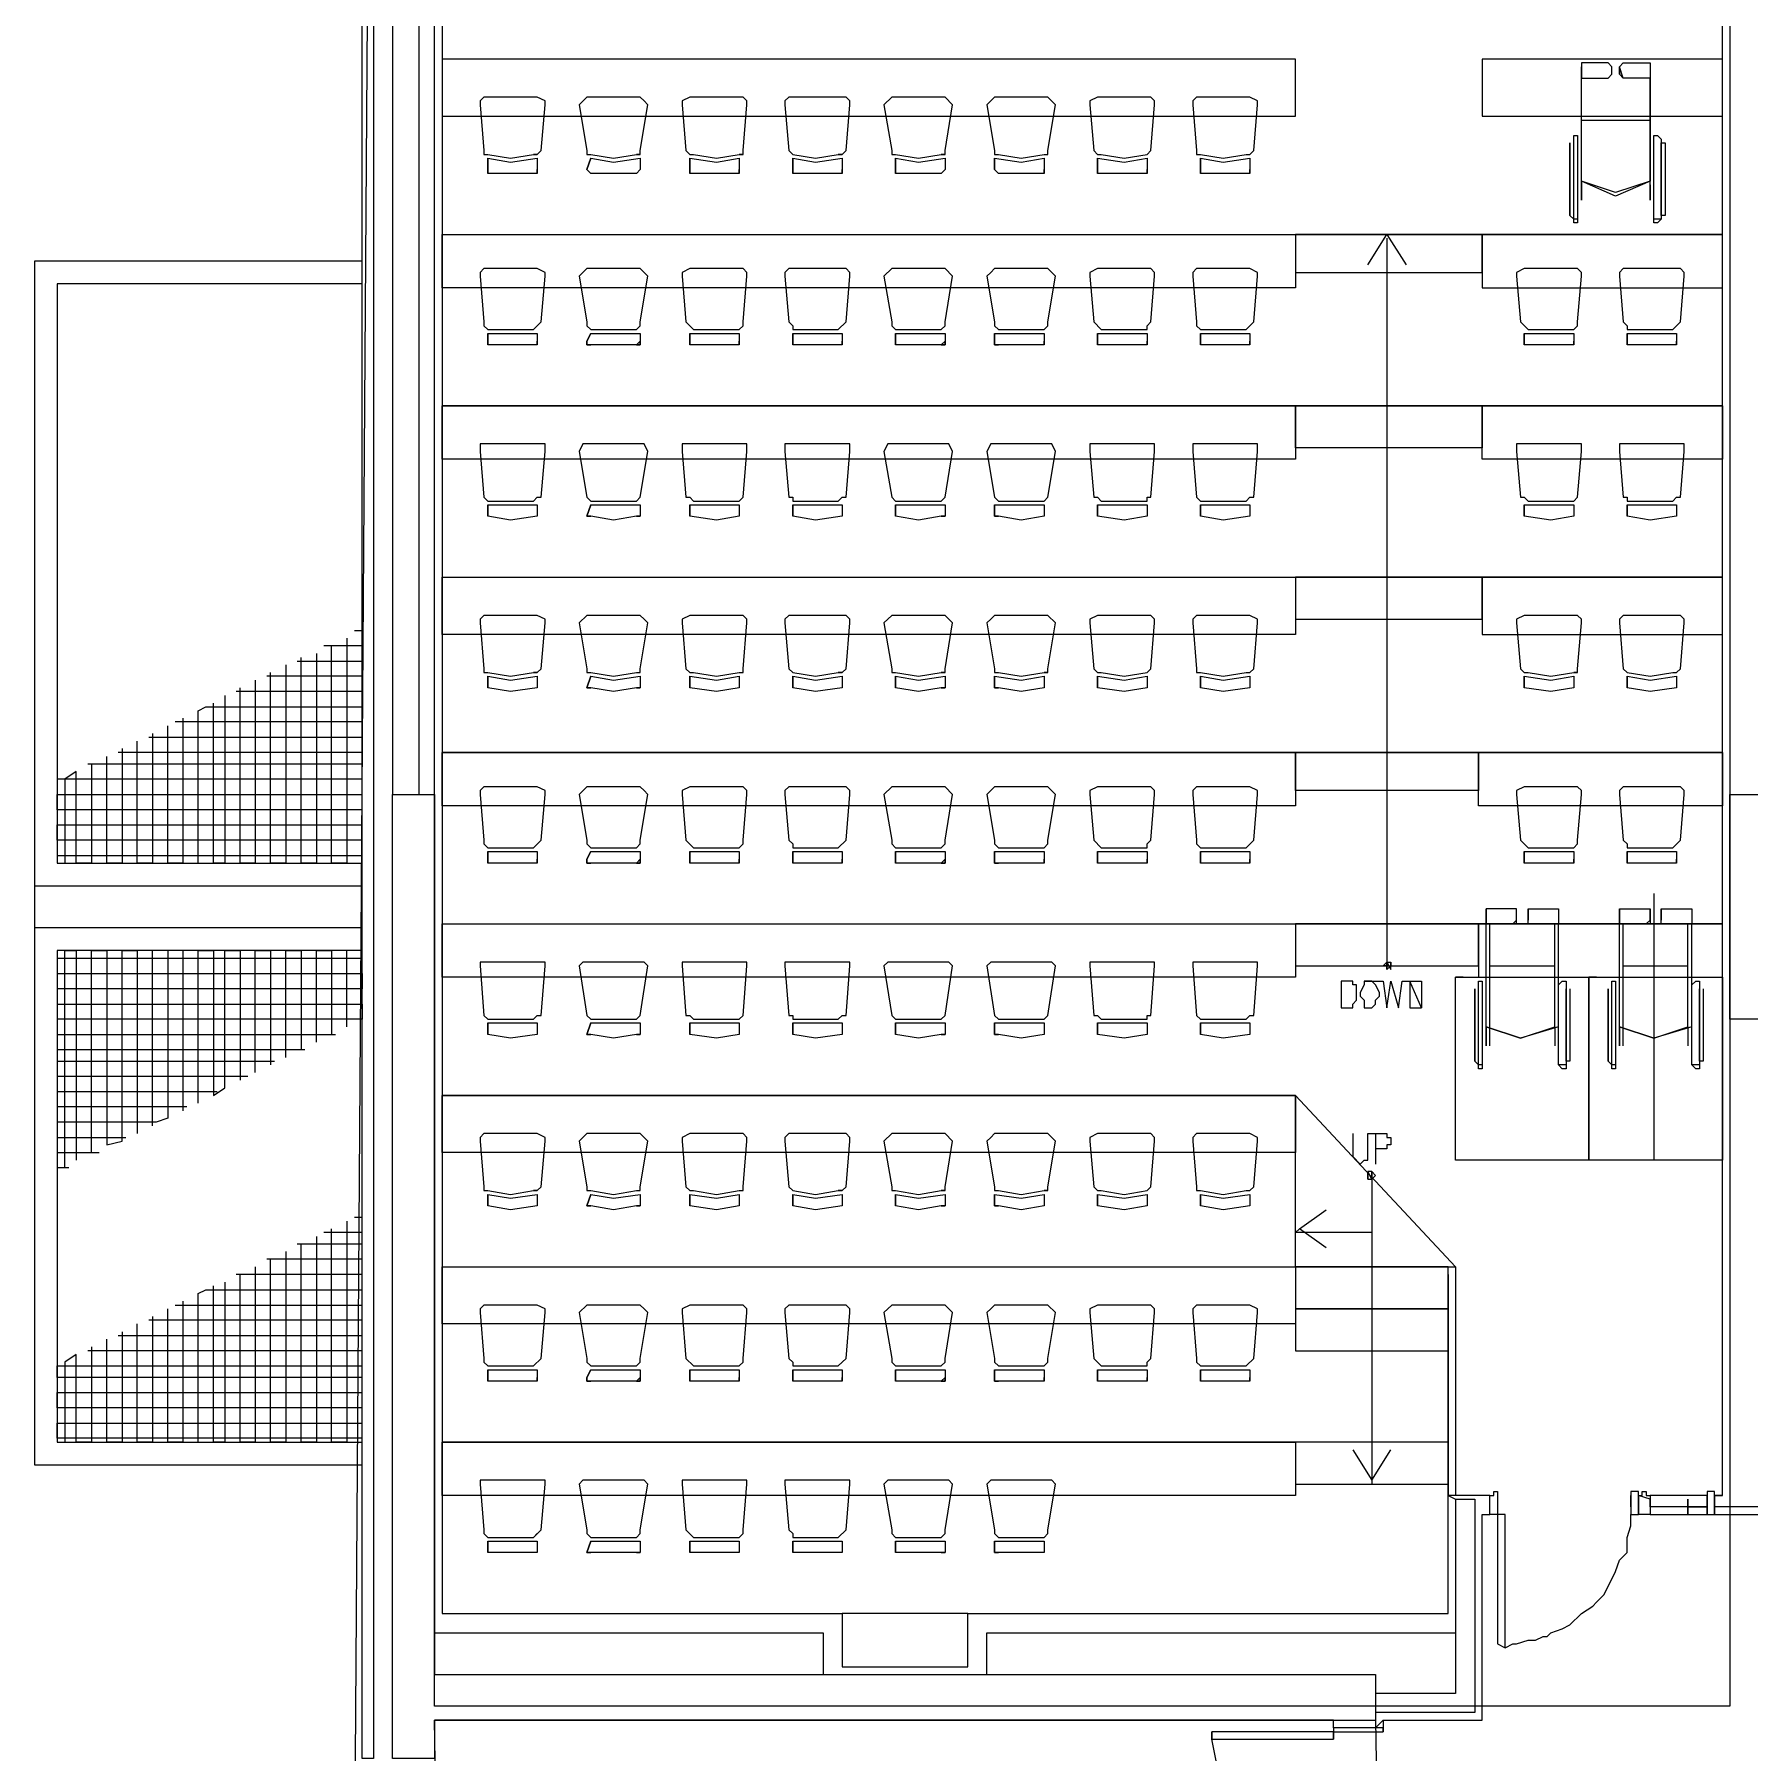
# Model space of a CAD drawing. Header units: metres. Extents: x 3 to 116, y 0 to 119.
# Drawn here: x 3.86 to 15.37, y 28.16 to 39.7 of the extents above; entities that cross this region are included whole.
import ezdxf

# ---------------------------------------------------------------- set-up
doc = ezdxf.new("R2010")
doc.units = ezdxf.units.M
doc.layers.add('Outside', color=7, linetype='Continuous')
doc.layers.add('PDF_Geometry', color=7, linetype='Continuous', transparency=0.8)

msp = doc.modelspace()

# ---------------------------------------------------------------- linework, layer by layer
for points in [[(6.545, 42.913), (15.243, 42.913), (15.243, 28.476), (6.545, 28.476)], [(6.545, 28.382), (12.864, 28.382), (12.902, 26.054), (6.583, 26.054)]]:
    msp.add_lwpolyline(points, close=True)
at = {"layer": 'Outside'}
msp.add_lwpolyline([(6.059, 70.619), (6.059, 51.253), (8.218, 51.228), (8.233, 49.564), (6.161, 49.564), (5.924, 15.132), (38.702, 15.156), (38.702, 6.797, 0.238471), (48.27, 8.564)], format="xyb", dxfattribs=at)
at = {"layer": 'PDF_Geometry', "lineweight": 5}
for points in [[(6.135, 28.126), (6.059, 28.126), (6.059, 42.964), (6.135, 42.964)], [(6.596, 39.536), (6.596, 39.152), (12.326, 39.152), (12.326, 39.536)], [(15.192, 39.152), (15.192, 39.536), (13.58, 39.536), (13.58, 39.152)], [(10.638, 38.896), (10.664, 38.896), (10.664, 38.922), (10.715, 39.229), (10.664, 39.28), (10.305, 39.28), (10.254, 39.229), (10.305, 38.922), (10.305, 38.896), (10.331, 38.896), (10.484, 38.871)], [(11.329, 38.896), (11.354, 38.922), (11.38, 39.229), (11.38, 39.255), (11.354, 39.28), (10.996, 39.28), (10.945, 39.255), (10.945, 39.229), (10.971, 38.922), (10.996, 38.896), (11.022, 38.896), (11.175, 38.871)], [(11.994, 38.896), (12.019, 38.896), (12.045, 38.922), (12.071, 39.229), (12.071, 39.255), (12.019, 39.28), (11.661, 39.28), (11.636, 39.255), (11.636, 39.229), (11.661, 38.922), (11.661, 38.896), (11.687, 38.896), (11.84, 38.871)], [(14.219, 38.999), (14.219, 38.461), (14.194, 38.461), (14.194, 39.024), (14.219, 39.024)], [(14.731, 38.999), (14.731, 39.024), (14.757, 39.024), (14.782, 38.999), (14.782, 38.461), (14.731, 38.461)], [(14.782, 38.487), (14.782, 38.973), (14.808, 38.973), (14.808, 38.487)], [(6.596, 38.001), (6.596, 38.359), (12.326, 38.359), (12.326, 38.001)], [(7.21, 37.72), (7.261, 37.771), (7.287, 38.078), (7.287, 38.103), (7.235, 38.129), (6.877, 38.129), (6.852, 38.103), (6.852, 38.078), (6.877, 37.771), (6.877, 37.745), (6.903, 37.72)], [(7.901, 37.72), (7.926, 37.745), (7.926, 37.771), (7.977, 38.078), (7.952, 38.103), (7.926, 38.129), (7.568, 38.129), (7.517, 38.078), (7.568, 37.771), (7.568, 37.745), (7.594, 37.72)], [(8.591, 37.72), (8.617, 37.745), (8.617, 37.771), (8.643, 38.078), (8.643, 38.103), (8.617, 38.129), (8.259, 38.129), (8.208, 38.103), (8.208, 38.078), (8.233, 37.771), (8.284, 37.72)], [(9.256, 37.72), (9.308, 37.771), (9.333, 38.078), (9.333, 38.103), (9.308, 38.129), (8.924, 38.129), (8.898, 38.103), (8.898, 38.078), (8.924, 37.771), (8.95, 37.745), (8.95, 37.72)], [(9.947, 37.72), (9.973, 37.745), (9.973, 37.771), (10.024, 38.078), (9.973, 38.129), (9.615, 38.129), (9.563, 38.078), (9.615, 37.771), (9.615, 37.745), (9.64, 37.72)], [(10.638, 37.72), (10.664, 37.745), (10.664, 37.771), (10.715, 38.078), (10.664, 38.129), (10.305, 38.129), (10.28, 38.103), (10.254, 38.078), (10.305, 37.771), (10.305, 37.745), (10.331, 37.72)], [(11.329, 37.72), (11.329, 37.745), (11.354, 37.771), (11.38, 38.078), (11.38, 38.103), (11.354, 38.129), (10.996, 38.129), (10.945, 38.103), (10.945, 38.078), (10.971, 37.771), (11.022, 37.72)], [(11.994, 37.72), (12.045, 37.771), (12.071, 38.078), (12.071, 38.103), (12.019, 38.129), (11.661, 38.129), (11.636, 38.103), (11.636, 38.078), (11.661, 37.771), (11.661, 37.745), (11.687, 37.72)], [(14.194, 37.72), (14.219, 37.745), (14.219, 37.771), (14.245, 38.078), (14.245, 38.103), (14.219, 38.129), (13.861, 38.129), (13.81, 38.103), (13.81, 38.078), (13.836, 37.771), (13.887, 37.72)], [(14.859, 37.72), (14.91, 37.771), (14.936, 38.078), (14.936, 38.103), (14.91, 38.129), (14.526, 38.129), (14.501, 38.103), (14.501, 38.078), (14.526, 37.771), (14.552, 37.745), (14.552, 37.72)], [(6.059, 34.138), (6.059, 38.027), (4.012, 38.027), (4.012, 34.138)], [(6.596, 36.85), (6.596, 37.208), (12.326, 37.208), (12.326, 36.85)], [(7.21, 36.568), (7.235, 36.594), (7.261, 36.594), (7.287, 36.901), (7.287, 36.952), (6.852, 36.952), (6.852, 36.901), (6.877, 36.594), (6.903, 36.568)], [(7.901, 36.568), (7.926, 36.594), (7.977, 36.901), (7.952, 36.952), (7.542, 36.952), (7.517, 36.901), (7.568, 36.594), (7.594, 36.568)], [(8.591, 36.568), (8.617, 36.594), (8.643, 36.901), (8.643, 36.952), (8.208, 36.952), (8.208, 36.901), (8.233, 36.594), (8.259, 36.594), (8.284, 36.568)], [(9.256, 36.568), (9.282, 36.594), (9.308, 36.594), (9.333, 36.901), (9.333, 36.952), (8.898, 36.952), (8.898, 36.901), (8.924, 36.594), (8.95, 36.594), (8.95, 36.568)], [(9.947, 36.568), (9.973, 36.594), (10.024, 36.901), (9.998, 36.952), (9.589, 36.952), (9.563, 36.901), (9.615, 36.594), (9.64, 36.568)], [(10.638, 36.568), (10.664, 36.594), (10.715, 36.901), (10.689, 36.952), (10.28, 36.952), (10.254, 36.901), (10.305, 36.594), (10.331, 36.568)], [(11.329, 36.568), (11.329, 36.594), (11.354, 36.594), (11.38, 36.901), (11.38, 36.952), (10.945, 36.952), (10.945, 36.901), (10.971, 36.594), (10.996, 36.594), (11.022, 36.568)], [(11.994, 36.568), (12.019, 36.594), (12.045, 36.594), (12.071, 36.901), (12.071, 36.952), (11.636, 36.952), (11.636, 36.901), (11.661, 36.594), (11.687, 36.568)], [(14.194, 36.568), (14.219, 36.594), (14.245, 36.901), (14.245, 36.952), (13.81, 36.952), (13.81, 36.901), (13.836, 36.594), (13.861, 36.594), (13.887, 36.568)], [(14.859, 36.568), (14.885, 36.594), (14.91, 36.594), (14.936, 36.901), (14.936, 36.952), (14.501, 36.952), (14.501, 36.901), (14.526, 36.594), (14.552, 36.594), (14.552, 36.568)], [(6.596, 35.673), (6.596, 36.057), (12.326, 36.057), (12.326, 35.673)], [(7.901, 35.417), (7.926, 35.417), (7.926, 35.443), (7.977, 35.75), (7.952, 35.775), (7.926, 35.801), (7.568, 35.801), (7.517, 35.75), (7.568, 35.443), (7.568, 35.417), (7.594, 35.417), (7.747, 35.392)], [(8.591, 35.417), (8.617, 35.417), (8.617, 35.443), (8.643, 35.75), (8.643, 35.775), (8.617, 35.801), (8.259, 35.801), (8.208, 35.775), (8.208, 35.75), (8.233, 35.443), (8.259, 35.417), (8.284, 35.417), (8.438, 35.392)], [(11.329, 35.417), (11.354, 35.443), (11.38, 35.75), (11.38, 35.775), (11.354, 35.801), (10.996, 35.801), (10.945, 35.775), (10.945, 35.75), (10.971, 35.443), (10.996, 35.417), (11.022, 35.417), (11.175, 35.392)], [(11.994, 35.417), (12.019, 35.417), (12.045, 35.443), (12.071, 35.75), (12.071, 35.775), (12.019, 35.801), (11.661, 35.801), (11.636, 35.775), (11.636, 35.75), (11.661, 35.443), (11.661, 35.417), (11.687, 35.417), (11.84, 35.392)], [(14.859, 35.417), (14.885, 35.417), (14.91, 35.443), (14.936, 35.75), (14.936, 35.775), (14.91, 35.801), (14.526, 35.801), (14.501, 35.775), (14.501, 35.75), (14.526, 35.443), (14.552, 35.417), (14.706, 35.392)], [(6.596, 34.522), (6.596, 34.88), (12.326, 34.88), (12.326, 34.522)], [(7.21, 34.24), (7.261, 34.292), (7.287, 34.599), (7.287, 34.624), (7.235, 34.65), (6.877, 34.65), (6.852, 34.624), (6.852, 34.599), (6.877, 34.292), (6.877, 34.266), (6.903, 34.24)], [(7.901, 34.24), (7.926, 34.266), (7.926, 34.292), (7.977, 34.599), (7.952, 34.624), (7.926, 34.65), (7.568, 34.65), (7.517, 34.599), (7.568, 34.292), (7.568, 34.266), (7.594, 34.24)], [(8.591, 34.24), (8.617, 34.266), (8.617, 34.292), (8.643, 34.599), (8.643, 34.624), (8.617, 34.65), (8.259, 34.65), (8.208, 34.624), (8.208, 34.599), (8.233, 34.292), (8.284, 34.24)], [(9.256, 34.24), (9.308, 34.292), (9.333, 34.599), (9.333, 34.624), (9.308, 34.65), (8.924, 34.65), (8.898, 34.624), (8.898, 34.599), (8.924, 34.292), (8.95, 34.266), (8.95, 34.24)], [(9.947, 34.24), (9.973, 34.266), (9.973, 34.292), (10.024, 34.599), (9.973, 34.65), (9.615, 34.65), (9.563, 34.599), (9.615, 34.292), (9.615, 34.266), (9.64, 34.24)], [(10.638, 34.24), (10.664, 34.266), (10.664, 34.292), (10.715, 34.599), (10.664, 34.65), (10.305, 34.65), (10.254, 34.599), (10.305, 34.292), (10.305, 34.266), (10.331, 34.24)], [(11.329, 34.24), (11.329, 34.266), (11.354, 34.292), (11.38, 34.599), (11.38, 34.624), (11.354, 34.65), (10.996, 34.65), (10.945, 34.624), (10.945, 34.599), (10.971, 34.292), (11.022, 34.24)], [(11.994, 34.24), (12.045, 34.292), (12.071, 34.599), (12.071, 34.624), (12.019, 34.65), (11.661, 34.65), (11.636, 34.624), (11.636, 34.599), (11.661, 34.292), (11.661, 34.266), (11.687, 34.24)], [(14.194, 34.24), (14.219, 34.266), (14.219, 34.292), (14.245, 34.599), (14.245, 34.624), (14.219, 34.65), (13.861, 34.65), (13.81, 34.624), (13.81, 34.599), (13.836, 34.292), (13.887, 34.24)], [(14.859, 34.24), (14.91, 34.292), (14.936, 34.599), (14.936, 34.624), (14.91, 34.65), (14.526, 34.65), (14.501, 34.624), (14.501, 34.599), (14.526, 34.292), (14.552, 34.266), (14.552, 34.24)], [(15.243, 33.089), (15.243, 34.599), (15.524, 34.599), (15.524, 33.089)], [(6.596, 33.371), (6.596, 33.729), (12.326, 33.729), (12.326, 33.371)], [(6.059, 30.249), (6.059, 33.55), (4.012, 33.55), (4.012, 30.249)], [(7.21, 33.089), (7.235, 33.115), (7.261, 33.115), (7.287, 33.447), (7.287, 33.473), (6.852, 33.473), (6.852, 33.447), (6.877, 33.115), (6.903, 33.089)], [(7.901, 33.089), (7.926, 33.115), (7.977, 33.447), (7.952, 33.473), (7.542, 33.473), (7.517, 33.447), (7.568, 33.115), (7.594, 33.089)], [(8.591, 33.089), (8.617, 33.115), (8.643, 33.447), (8.643, 33.473), (8.208, 33.473), (8.208, 33.447), (8.233, 33.115), (8.259, 33.115), (8.284, 33.089)], [(9.256, 33.089), (9.282, 33.115), (9.308, 33.115), (9.333, 33.447), (9.333, 33.473), (8.898, 33.473), (8.898, 33.447), (8.924, 33.115), (8.95, 33.115), (8.95, 33.089)], [(9.947, 33.089), (9.973, 33.115), (10.024, 33.447), (9.998, 33.473), (9.589, 33.473), (9.563, 33.447), (9.615, 33.115), (9.64, 33.089)], [(10.638, 33.089), (10.664, 33.115), (10.715, 33.447), (10.689, 33.473), (10.28, 33.473), (10.254, 33.447), (10.305, 33.115), (10.331, 33.089)], [(11.329, 33.089), (11.329, 33.115), (11.354, 33.115), (11.38, 33.447), (11.38, 33.473), (10.945, 33.473), (10.945, 33.447), (10.971, 33.115), (10.996, 33.115), (11.022, 33.089)], [(11.994, 33.089), (12.019, 33.115), (12.045, 33.115), (12.071, 33.447), (12.071, 33.473), (11.636, 33.473), (11.636, 33.447), (11.661, 33.115), (11.687, 33.089)], [(12.633, 33.166), (12.71, 33.166), (12.71, 33.191), (12.736, 33.217), (12.736, 33.319), (12.71, 33.319), (12.71, 33.345), (12.633, 33.345)], [(13.58, 33.319), (13.58, 32.782), (13.554, 32.782), (13.554, 33.345), (13.58, 33.345)], [(14.092, 33.319), (14.117, 33.345), (14.143, 33.345), (14.143, 32.782), (14.092, 32.782)], [(14.475, 33.319), (14.475, 32.782), (14.45, 32.782), (14.45, 33.345), (14.475, 33.345)], [(14.987, 33.319), (15.013, 33.345), (15.038, 33.345), (15.038, 32.782), (14.987, 32.782)], [(6.596, 32.194), (6.596, 32.578), (12.326, 32.578), (12.326, 32.194)], [(7.901, 31.938), (7.926, 31.938), (7.926, 31.964), (7.977, 32.271), (7.952, 32.296), (7.926, 32.322), (7.568, 32.322), (7.517, 32.271), (7.568, 31.964), (7.568, 31.938), (7.594, 31.938), (7.747, 31.912)], [(8.591, 31.938), (8.617, 31.938), (8.617, 31.964), (8.643, 32.271), (8.643, 32.296), (8.617, 32.322), (8.259, 32.322), (8.208, 32.296), (8.208, 32.271), (8.233, 31.964), (8.259, 31.938), (8.284, 31.938), (8.438, 31.912)], [(11.329, 31.938), (11.354, 31.964), (11.38, 32.271), (11.38, 32.296), (11.354, 32.322), (10.996, 32.322), (10.945, 32.296), (10.945, 32.271), (10.971, 31.964), (10.996, 31.938), (11.022, 31.938), (11.175, 31.912)], [(11.994, 31.938), (12.019, 31.938), (12.045, 31.964), (12.071, 32.271), (12.071, 32.296), (12.019, 32.322), (11.661, 32.322), (11.636, 32.296), (11.636, 32.271), (11.661, 31.964), (11.661, 31.938), (11.687, 31.938), (11.84, 31.912)], [(6.596, 31.043), (6.596, 31.426), (12.326, 31.426), (12.326, 31.043)], [(13.35, 31.145), (13.35, 31.426), (12.326, 31.426), (12.326, 31.145)], [(13.35, 29.891), (13.35, 31.426), (13.401, 31.426), (13.401, 29.891)], [(7.21, 30.761), (7.261, 30.812), (7.287, 31.119), (7.287, 31.145), (7.235, 31.17), (6.877, 31.17), (6.852, 31.145), (6.852, 31.119), (6.877, 30.812), (6.877, 30.787), (6.903, 30.761)], [(7.901, 30.761), (7.926, 30.787), (7.926, 30.812), (7.977, 31.119), (7.952, 31.145), (7.926, 31.17), (7.568, 31.17), (7.517, 31.119), (7.568, 30.812), (7.568, 30.787), (7.594, 30.761)], [(8.591, 30.761), (8.617, 30.787), (8.617, 30.812), (8.643, 31.119), (8.643, 31.145), (8.617, 31.17), (8.259, 31.17), (8.208, 31.145), (8.208, 31.119), (8.233, 30.812), (8.284, 30.761)], [(9.256, 30.761), (9.308, 30.812), (9.333, 31.119), (9.333, 31.145), (9.308, 31.17), (8.924, 31.17), (8.898, 31.145), (8.898, 31.119), (8.924, 30.812), (8.95, 30.787), (8.95, 30.761)], [(9.947, 30.761), (9.973, 30.787), (9.973, 30.812), (10.024, 31.119), (9.973, 31.17), (9.615, 31.17), (9.563, 31.119), (9.615, 30.812), (9.615, 30.787), (9.64, 30.761)], [(10.638, 30.761), (10.664, 30.787), (10.664, 30.812), (10.715, 31.119), (10.664, 31.17), (10.305, 31.17), (10.28, 31.145), (10.254, 31.119), (10.305, 30.812), (10.305, 30.787), (10.331, 30.761)], [(11.329, 30.761), (11.329, 30.787), (11.354, 30.812), (11.38, 31.119), (11.38, 31.145), (11.354, 31.17), (10.996, 31.17), (10.945, 31.145), (10.945, 31.119), (10.971, 30.812), (11.022, 30.761)], [(13.35, 30.863), (13.35, 31.145), (12.326, 31.145), (12.326, 30.863)], [(6.596, 29.891), (6.596, 30.249), (12.326, 30.249), (12.326, 29.891)], [(13.35, 29.968), (13.35, 30.249), (12.326, 30.249), (12.326, 29.968)], [(7.901, 29.61), (7.926, 29.636), (7.926, 29.661), (7.977, 29.968), (7.952, 29.994), (7.542, 29.994), (7.517, 29.968), (7.568, 29.661), (7.568, 29.636), (7.594, 29.61)], [(8.591, 29.61), (8.617, 29.636), (8.617, 29.661), (8.643, 29.968), (8.643, 29.994), (8.208, 29.994), (8.208, 29.968), (8.233, 29.661), (8.284, 29.61)], [(9.256, 29.61), (9.308, 29.661), (9.333, 29.968), (9.333, 29.994), (8.898, 29.994), (8.898, 29.968), (8.924, 29.661), (8.95, 29.636), (8.95, 29.61)], [(9.947, 29.61), (9.973, 29.636), (9.973, 29.661), (10.024, 29.968), (9.998, 29.994), (9.589, 29.994), (9.563, 29.968), (9.615, 29.661), (9.615, 29.636), (9.64, 29.61)], [(10.638, 29.61), (10.664, 29.636), (10.664, 29.661), (10.715, 29.968), (10.689, 29.994), (10.28, 29.994), (10.254, 29.968), (10.305, 29.661), (10.305, 29.636), (10.331, 29.61)], [(13.682, 29.891), (13.682, 29.763), (13.631, 29.763), (13.631, 29.891), (13.657, 29.891), (13.657, 29.917), (13.682, 29.917)], [(12.915, 28.305), (12.915, 28.331), (12.582, 28.331), (12.582, 28.305)]]:
    msp.add_lwpolyline(points, close=True, dxfattribs=at)
for points in [[(15.14, 29.891), (15.14, 29.763), (15.14, 29.917), (15.089, 29.917), (15.089, 29.763), (15.14, 29.763), (15.14, 29.891), (15.192, 29.891), (15.14, 29.891), (15.14, 29.763), (15.192, 29.763), (15.627, 29.763), (15.627, 29.891), (15.575, 29.891), (15.575, 42.094), (15.575, 42.222), (15.575, 42.094), (15.627, 42.094), (15.627, 42.248), (15.601, 42.248), (15.601, 42.222), (15.575, 42.222)], [(15.192, 29.891), (15.192, 42.094), (15.192, 42.222), (15.243, 42.222)], [(6.263, 41.736), (6.263, 34.599)], [(6.442, 34.599), (6.442, 41.736)], [(15.243, 41.736), (15.243, 34.599)], [(6.826, 41.122), (6.596, 40.969), (6.596, 29.098), (9.282, 29.098), (9.282, 28.74), (10.126, 28.74), (10.126, 29.098), (9.282, 29.098)], [(14.424, 39.408), (14.45, 39.434), (14.45, 39.485), (14.424, 39.51), (14.245, 39.51), (14.245, 39.485)], [(14.706, 38.692), (14.706, 38.589), (14.706, 38.717), (14.475, 38.615), (14.245, 38.717), (14.245, 38.589), (14.245, 39.408), (14.245, 39.485), (14.245, 39.408), (14.424, 39.408), (14.45, 39.434), (14.45, 39.485)], [(14.526, 39.408), (14.501, 39.434), (14.501, 39.485), (14.526, 39.51), (14.706, 39.51), (14.706, 39.485), (14.706, 39.408), (14.526, 39.408), (14.501, 39.485), (14.501, 39.434)], [(14.706, 38.589), (14.706, 39.408), (14.706, 38.717), (14.475, 38.641), (14.245, 38.717), (14.245, 38.589), (14.245, 38.692)], [(14.245, 38.717), (14.245, 39.408)], [(7.235, 38.896), (7.21, 38.896), (7.235, 38.896), (7.261, 38.922), (7.287, 39.229), (7.287, 39.255), (7.235, 39.28), (6.877, 39.28), (6.852, 39.255), (6.852, 39.229), (6.877, 38.922), (6.877, 38.896), (6.903, 38.896), (7.056, 38.871), (7.21, 38.896)], [(7.926, 38.896), (7.901, 38.896), (7.926, 38.896), (7.926, 38.922), (7.977, 39.229), (7.952, 39.255), (7.926, 39.28), (7.568, 39.28), (7.517, 39.229), (7.568, 38.922), (7.568, 38.896), (7.594, 38.896), (7.747, 38.871), (7.901, 38.896)], [(8.617, 38.896), (8.591, 38.896), (8.617, 38.896), (8.617, 38.922), (8.643, 39.229), (8.643, 39.255), (8.617, 39.28), (8.259, 39.28), (8.208, 39.255), (8.208, 39.229), (8.233, 38.922), (8.259, 38.896), (8.284, 38.896), (8.438, 38.871), (8.591, 38.896)], [(9.282, 38.896), (9.256, 38.896), (9.282, 38.896), (9.308, 38.922), (9.333, 39.229), (9.333, 39.255), (9.308, 39.28), (8.924, 39.28), (8.898, 39.255), (8.898, 39.229), (8.924, 38.922), (8.95, 38.896), (9.103, 38.871), (9.256, 38.896)], [(9.973, 38.896), (9.947, 38.896), (9.973, 38.896), (9.973, 38.922), (10.024, 39.229), (9.973, 39.28), (9.615, 39.28), (9.563, 39.229), (9.615, 38.922), (9.615, 38.896), (9.64, 38.896), (9.794, 38.871), (9.947, 38.896)], [(14.245, 39.127), (14.706, 39.127)], [(14.219, 38.461), (14.219, 38.436), (14.194, 38.436), (14.194, 38.461), (14.168, 38.487), (14.168, 38.973), (14.168, 38.487)], [(14.168, 38.973), (14.168, 38.973)], [(6.903, 38.871), (6.903, 38.794), (6.903, 38.871), (7.056, 38.845), (7.235, 38.871), (7.235, 38.768), (7.235, 38.794), (7.235, 38.768), (6.903, 38.768), (6.903, 38.794), (6.903, 38.768)], [(7.594, 38.871), (7.568, 38.794), (7.594, 38.871), (7.747, 38.845), (7.926, 38.871), (7.926, 38.794), (7.901, 38.768), (7.926, 38.794), (7.901, 38.768), (7.594, 38.768), (7.568, 38.794), (7.594, 38.768)], [(8.259, 38.871), (8.259, 38.794), (8.259, 38.871), (8.438, 38.845), (8.591, 38.871), (8.591, 38.768), (8.591, 38.794), (8.591, 38.768), (8.259, 38.768), (8.259, 38.794), (8.259, 38.768)], [(8.95, 38.871), (8.95, 38.794), (8.95, 38.871), (9.103, 38.845), (9.282, 38.871), (9.282, 38.768), (9.282, 38.794), (9.282, 38.768), (8.95, 38.768), (8.95, 38.794), (8.95, 38.768)], [(9.64, 38.871), (9.64, 38.794), (9.64, 38.871), (9.794, 38.845), (9.973, 38.871), (9.973, 38.794), (9.947, 38.768), (9.973, 38.794), (9.947, 38.768), (9.64, 38.768), (9.64, 38.794), (9.64, 38.768)], [(10.305, 38.871), (10.305, 38.794), (10.305, 38.871), (10.484, 38.845), (10.638, 38.871), (10.638, 38.768), (10.638, 38.794), (10.638, 38.768), (10.331, 38.768), (10.305, 38.794), (10.331, 38.768)], [(10.996, 38.871), (10.996, 38.794), (10.996, 38.871), (11.175, 38.845), (11.329, 38.871), (11.329, 38.768), (11.329, 38.794), (11.329, 38.768), (10.996, 38.768), (10.996, 38.794), (10.996, 38.768)], [(11.687, 38.871), (11.687, 38.794), (11.687, 38.871), (11.84, 38.845), (12.019, 38.871), (12.019, 38.768), (12.019, 38.794), (12.019, 38.768), (11.687, 38.768), (11.687, 38.794), (11.687, 38.768)], [(14.245, 38.717), (14.245, 38.717)], [(14.706, 38.589), (14.706, 38.589)], [(14.168, 38.487), (14.168, 38.487)], [(14.782, 38.461), (14.757, 38.436), (14.731, 38.436), (14.731, 38.461)], [(14.782, 38.487), (14.782, 38.487)], [(6.596, 38.359), (15.192, 38.359), (13.58, 38.359), (12.326, 38.359), (12.326, 38.103), (13.58, 38.103), (13.58, 38.359), (13.58, 38.001), (15.192, 38.001), (15.192, 38.359)], [(12.812, 38.154), (12.94, 38.359), (13.068, 38.154)], [(12.94, 38.334), (12.94, 33.447), (12.94, 33.473), (12.94, 33.422), (12.94, 33.473), (12.966, 33.422), (12.966, 33.473), (12.966, 33.447), (12.94, 33.422), (12.94, 33.447), (12.915, 33.447), (12.94, 33.473), (12.966, 33.473), (12.966, 33.447)], [(6.059, 38.18), (3.859, 38.18), (3.859, 33.985), (6.059, 33.985)], [(6.903, 37.694), (6.903, 37.643), (6.903, 37.694), (7.235, 37.694), (7.235, 37.617), (7.235, 37.643), (7.235, 37.617), (6.903, 37.617), (6.903, 37.643), (6.903, 37.617)], [(7.594, 37.694), (7.568, 37.643), (7.594, 37.694), (7.926, 37.694), (7.926, 37.617), (7.901, 37.617), (7.926, 37.617), (7.926, 37.643), (7.901, 37.617), (7.568, 37.617), (7.568, 37.643), (7.568, 37.617), (7.594, 37.617)], [(8.259, 37.694), (8.259, 37.643), (8.259, 37.694), (8.591, 37.694), (8.591, 37.617), (8.591, 37.643), (8.591, 37.617), (8.259, 37.617), (8.259, 37.643), (8.259, 37.617)], [(8.95, 37.694), (8.95, 37.643), (8.95, 37.694), (9.282, 37.694), (9.282, 37.617), (9.282, 37.643), (9.282, 37.617), (8.95, 37.617), (8.95, 37.643), (8.95, 37.617)], [(9.64, 37.694), (9.64, 37.643), (9.64, 37.694), (9.973, 37.694), (9.973, 37.617), (9.947, 37.617), (9.973, 37.617), (9.973, 37.643), (9.947, 37.617), (9.64, 37.617), (9.64, 37.643), (9.64, 37.617)], [(10.305, 37.694), (10.305, 37.643), (10.305, 37.694), (10.638, 37.694), (10.638, 37.617), (10.638, 37.643), (10.638, 37.617), (10.305, 37.617), (10.305, 37.643), (10.305, 37.617), (10.331, 37.617)], [(10.996, 37.694), (10.996, 37.643), (10.996, 37.694), (11.329, 37.694), (11.329, 37.617), (11.329, 37.643), (11.329, 37.617), (10.996, 37.617), (10.996, 37.643), (10.996, 37.617)], [(11.687, 37.694), (11.687, 37.643), (11.687, 37.694), (12.019, 37.694), (12.019, 37.617), (12.019, 37.643), (12.019, 37.617), (11.687, 37.617), (11.687, 37.643), (11.687, 37.617)], [(13.861, 37.694), (13.861, 37.643), (13.861, 37.694), (14.194, 37.694), (14.194, 37.617), (14.194, 37.643), (14.194, 37.617), (13.861, 37.617), (13.861, 37.643), (13.861, 37.617)], [(14.552, 37.694), (14.552, 37.643), (14.552, 37.694), (14.885, 37.694), (14.885, 37.617), (14.885, 37.643), (14.885, 37.617), (14.552, 37.617), (14.552, 37.643), (14.552, 37.617)], [(15.192, 37.208), (15.192, 36.85), (13.58, 36.85), (13.58, 37.208), (13.58, 36.927), (12.326, 36.927), (12.326, 37.208), (13.58, 37.208), (15.192, 37.208), (6.596, 37.208)], [(6.903, 36.543), (6.903, 36.466), (6.903, 36.543), (7.235, 36.543), (7.235, 36.466), (7.056, 36.44), (6.903, 36.466)], [(7.594, 36.543), (7.568, 36.466), (7.594, 36.543), (7.926, 36.543), (7.926, 36.466), (7.901, 36.466), (7.926, 36.466), (7.901, 36.466), (7.747, 36.44), (7.594, 36.466), (7.568, 36.466), (7.594, 36.466)], [(8.259, 36.543), (8.259, 36.466), (8.259, 36.543), (8.591, 36.543), (8.591, 36.466), (8.438, 36.44), (8.259, 36.466)], [(8.95, 36.543), (8.95, 36.466), (8.95, 36.543), (9.282, 36.543), (9.282, 36.466), (9.103, 36.44), (8.95, 36.466)], [(9.64, 36.543), (9.64, 36.466), (9.64, 36.543), (9.973, 36.543), (9.973, 36.466), (9.947, 36.466), (9.973, 36.466), (9.947, 36.466), (9.794, 36.44), (9.64, 36.466)], [(10.305, 36.543), (10.305, 36.466), (10.305, 36.543), (10.638, 36.543), (10.638, 36.466), (10.484, 36.44), (10.331, 36.466), (10.305, 36.466), (10.331, 36.466)], [(10.996, 36.543), (10.996, 36.466), (10.996, 36.543), (11.329, 36.543), (11.329, 36.466), (11.175, 36.44), (10.996, 36.466)], [(11.687, 36.543), (11.687, 36.466), (11.687, 36.543), (12.019, 36.543), (12.019, 36.466), (11.84, 36.44), (11.687, 36.466)], [(13.861, 36.543), (13.861, 36.466), (13.861, 36.543), (14.194, 36.543), (14.194, 36.466), (14.04, 36.44), (13.861, 36.466)], [(14.552, 36.543), (14.552, 36.466), (14.552, 36.543), (14.885, 36.543), (14.885, 36.466), (14.706, 36.44), (14.552, 36.466)], [(6.596, 36.057), (15.192, 36.057), (13.58, 36.057), (12.326, 36.057), (12.326, 35.775), (13.58, 35.775), (13.58, 36.057), (13.58, 35.673), (15.192, 35.673), (15.192, 36.057)], [(7.235, 35.417), (7.21, 35.417), (7.235, 35.417), (7.261, 35.443), (7.287, 35.75), (7.287, 35.775), (7.235, 35.801), (6.877, 35.801), (6.852, 35.775), (6.852, 35.75), (6.877, 35.443), (6.877, 35.417), (6.903, 35.417), (7.056, 35.392), (7.21, 35.417)], [(9.282, 35.417), (9.256, 35.417), (9.282, 35.417), (9.308, 35.443), (9.333, 35.75), (9.333, 35.775), (9.308, 35.801), (8.924, 35.801), (8.898, 35.775), (8.898, 35.75), (8.924, 35.443), (8.95, 35.417), (9.103, 35.392), (9.256, 35.417)], [(9.973, 35.417), (9.947, 35.417), (9.973, 35.417), (9.973, 35.443), (10.024, 35.75), (9.973, 35.801), (9.615, 35.801), (9.563, 35.75), (9.615, 35.443), (9.615, 35.417), (9.64, 35.417), (9.794, 35.392), (9.947, 35.417)], [(10.664, 35.417), (10.638, 35.417), (10.664, 35.417), (10.664, 35.443), (10.715, 35.75), (10.664, 35.801), (10.305, 35.801), (10.28, 35.775), (10.254, 35.75), (10.305, 35.443), (10.305, 35.417), (10.331, 35.417), (10.484, 35.392), (10.638, 35.417)], [(14.219, 35.417), (14.194, 35.417), (14.219, 35.417), (14.219, 35.443), (14.245, 35.75), (14.245, 35.775), (14.219, 35.801), (13.861, 35.801), (13.81, 35.775), (13.81, 35.75), (13.836, 35.443), (13.861, 35.417), (13.887, 35.417), (14.04, 35.392), (14.194, 35.417)], [(6.008, 35.699), (6.059, 35.699)], [(5.624, 35.494), (6.059, 35.494), (6.059, 35.596), (5.803, 35.596)], [(5.752, 35.545), (5.752, 34.138), (5.649, 34.138), (5.649, 35.519)], [(5.956, 35.647), (5.956, 34.138), (5.854, 34.138), (5.854, 35.596)], [(5.547, 35.468), (5.547, 34.138), (5.445, 34.138), (5.445, 35.417)], [(5.342, 35.366), (5.342, 34.138), (5.24, 34.138), (5.24, 35.315)], [(6.059, 35.392), (5.419, 35.392)], [(6.903, 35.392), (6.903, 35.315), (6.903, 35.392), (7.056, 35.366), (7.235, 35.392), (7.235, 35.315), (7.056, 35.289), (6.903, 35.315)], [(7.594, 35.392), (7.568, 35.315), (7.594, 35.392), (7.747, 35.366), (7.926, 35.392), (7.926, 35.315), (7.901, 35.315), (7.926, 35.315), (7.901, 35.315), (7.747, 35.289), (7.594, 35.315), (7.568, 35.315), (7.594, 35.315)], [(8.259, 35.392), (8.259, 35.315), (8.259, 35.392), (8.438, 35.366), (8.591, 35.392), (8.591, 35.315), (8.438, 35.289), (8.259, 35.315)], [(8.95, 35.392), (8.95, 35.315), (8.95, 35.392), (9.103, 35.366), (9.282, 35.392), (9.282, 35.315), (9.103, 35.289), (8.95, 35.315)], [(9.64, 35.392), (9.64, 35.315), (9.64, 35.392), (9.794, 35.366), (9.973, 35.392), (9.973, 35.315), (9.947, 35.315), (9.973, 35.315), (9.947, 35.315), (9.794, 35.289), (9.64, 35.315)], [(10.305, 35.392), (10.305, 35.315), (10.305, 35.392), (10.484, 35.366), (10.638, 35.392), (10.638, 35.315), (10.484, 35.289), (10.331, 35.315), (10.305, 35.315), (10.331, 35.315)], [(10.996, 35.392), (10.996, 35.315), (10.996, 35.392), (11.175, 35.366), (11.329, 35.392), (11.329, 35.315), (11.175, 35.289), (10.996, 35.315)], [(11.687, 35.392), (11.687, 35.315), (11.687, 35.392), (11.84, 35.366), (12.019, 35.392), (12.019, 35.315), (11.84, 35.289), (11.687, 35.315)], [(13.861, 35.392), (13.861, 35.315), (13.861, 35.392), (14.04, 35.366), (14.194, 35.392), (14.194, 35.315), (14.04, 35.289), (13.861, 35.315)], [(14.552, 35.392), (14.552, 35.315), (14.552, 35.392), (14.706, 35.366), (14.885, 35.392), (14.885, 35.315), (14.706, 35.289), (14.552, 35.315)], [(4.959, 34.138), (4.959, 35.161), (5.01, 35.187), (6.059, 35.187), (6.059, 35.289), (5.214, 35.289)], [(5.138, 35.264), (5.138, 34.138), (5.061, 34.138), (5.061, 35.212)], [(4.626, 34.982), (6.059, 34.982), (6.059, 35.085), (4.805, 35.085)], [(4.856, 35.11), (4.856, 34.138), (4.754, 34.138), (4.754, 35.059)], [(5.01, 35.187), (6.059, 35.187)], [(4.652, 35.008), (4.652, 34.138), (4.549, 34.138), (4.549, 34.957)], [(4.217, 34.803), (6.059, 34.803), (6.059, 34.88), (4.421, 34.88)], [(4.447, 34.906), (4.447, 34.138), (4.345, 34.138), (4.345, 34.854)], [(15.192, 34.88), (15.192, 34.522), (13.554, 34.522), (13.554, 34.88), (13.554, 34.624), (12.326, 34.624), (12.326, 34.88), (13.554, 34.88), (15.192, 34.88), (6.596, 34.88)], [(4.242, 34.803), (4.242, 34.138), (4.14, 34.138), (4.14, 34.752), (4.063, 34.701), (4.063, 34.138)], [(4.012, 34.189), (6.059, 34.189), (6.059, 34.292), (4.012, 34.292), (4.012, 34.394), (6.059, 34.394), (6.059, 34.496), (4.012, 34.496), (4.012, 34.599), (6.059, 34.599), (6.059, 34.701), (4.012, 34.701)], [(12.864, 28.331), (12.582, 28.331), (12.582, 28.382), (6.545, 28.382), (6.545, 28.126), (6.263, 28.126), (6.263, 34.599), (6.545, 34.599), (6.545, 28.689), (12.864, 28.689), (12.864, 28.331), (12.915, 28.382), (12.915, 28.305)], [(6.903, 34.215), (6.903, 34.164), (6.903, 34.215), (7.235, 34.215), (7.235, 34.138), (7.235, 34.164), (7.235, 34.138), (6.903, 34.138), (6.903, 34.164), (6.903, 34.138)], [(7.594, 34.215), (7.568, 34.164), (7.594, 34.215), (7.926, 34.215), (7.926, 34.138), (7.901, 34.138), (7.926, 34.138), (7.926, 34.164), (7.901, 34.138), (7.568, 34.138), (7.568, 34.164), (7.568, 34.138), (7.594, 34.138)], [(8.259, 34.215), (8.259, 34.164), (8.259, 34.215), (8.591, 34.215), (8.591, 34.138), (8.591, 34.164), (8.591, 34.138), (8.259, 34.138), (8.259, 34.164), (8.259, 34.138)], [(8.95, 34.215), (8.95, 34.164), (8.95, 34.215), (9.282, 34.215), (9.282, 34.138), (9.282, 34.164), (9.282, 34.138), (8.95, 34.138), (8.95, 34.164), (8.95, 34.138)], [(9.64, 34.215), (9.64, 34.164), (9.64, 34.215), (9.973, 34.215), (9.973, 34.138), (9.947, 34.138), (9.973, 34.138), (9.973, 34.164), (9.947, 34.138), (9.64, 34.138), (9.64, 34.164), (9.64, 34.138)], [(10.305, 34.215), (10.305, 34.164), (10.305, 34.215), (10.638, 34.215), (10.638, 34.138), (10.638, 34.164), (10.638, 34.138), (10.305, 34.138), (10.305, 34.164), (10.305, 34.138), (10.331, 34.138)], [(10.996, 34.215), (10.996, 34.164), (10.996, 34.215), (11.329, 34.215), (11.329, 34.138), (11.329, 34.164), (11.329, 34.138), (10.996, 34.138), (10.996, 34.164), (10.996, 34.138)], [(11.687, 34.215), (11.687, 34.164), (11.687, 34.215), (12.019, 34.215), (12.019, 34.138), (12.019, 34.164), (12.019, 34.138), (11.687, 34.138), (11.687, 34.164), (11.687, 34.138)], [(13.861, 34.215), (13.861, 34.164), (13.861, 34.215), (14.194, 34.215), (14.194, 34.138), (14.194, 34.164), (14.194, 34.138), (13.861, 34.138), (13.861, 34.164), (13.861, 34.138)], [(14.552, 34.215), (14.552, 34.164), (14.552, 34.215), (14.885, 34.215), (14.885, 34.138), (14.885, 34.164), (14.885, 34.138), (14.552, 34.138), (14.552, 34.164), (14.552, 34.138)], [(3.859, 33.985), (3.859, 33.703)], [(14.731, 33.933), (14.731, 32.143)], [(13.785, 33.729), (13.81, 33.729), (13.81, 33.831), (13.785, 33.831), (13.631, 33.831), (13.606, 33.831)], [(13.606, 32.91), (13.606, 33.038), (13.836, 32.961), (13.606, 33.038), (13.606, 32.91), (13.606, 33.729), (13.606, 33.831), (13.606, 33.729), (13.785, 33.729), (13.81, 33.754), (13.81, 33.831)], [(13.887, 33.729), (13.887, 33.831), (14.066, 33.831), (14.092, 33.831), (14.092, 33.729), (13.887, 33.729), (13.887, 33.831), (13.887, 33.754)], [(14.501, 33.831), (14.526, 33.831), (14.68, 33.831), (14.706, 33.831), (14.706, 33.729), (14.68, 33.729)], [(14.501, 32.91), (14.501, 33.038), (14.731, 32.961), (14.501, 33.038), (14.501, 32.91), (14.501, 33.729), (14.501, 33.831), (14.501, 33.729), (14.68, 33.729), (14.706, 33.754), (14.706, 33.831)], [(14.782, 33.729), (14.782, 33.831), (14.961, 33.831), (14.987, 33.831), (14.987, 33.729), (14.782, 33.729), (14.782, 33.831), (14.782, 33.754)], [(6.059, 33.703), (3.859, 33.703), (3.859, 30.096), (6.059, 30.096)], [(6.596, 33.729), (15.192, 33.729), (13.554, 33.729), (12.326, 33.729), (12.326, 33.447), (13.554, 33.447), (13.554, 33.729), (13.554, 33.371), (15.192, 33.371), (15.192, 33.729)], [(13.631, 32.91), (13.631, 33.038), (13.631, 33.729)], [(14.092, 33.038), (13.836, 32.961), (14.066, 33.038), (14.066, 33.729)], [(14.092, 32.91), (14.092, 33.729)], [(14.526, 32.91), (14.526, 33.038), (14.526, 33.729)], [(14.987, 33.038), (14.731, 32.961), (14.961, 33.038), (14.961, 33.729)], [(14.987, 32.91), (14.987, 33.729)], [(4.754, 33.55), (4.754, 32.424), (4.677, 32.398), (4.012, 32.398), (4.012, 32.296), (4.473, 32.296)], [(6.059, 33.498), (4.012, 33.498), (4.012, 33.396), (6.059, 33.396), (6.059, 33.294), (4.012, 33.294), (4.012, 33.191), (6.059, 33.191), (6.059, 33.089), (4.012, 33.089), (4.012, 32.987), (5.88, 32.987)], [(4.063, 32.091), (4.063, 33.55), (4.14, 33.55), (4.14, 32.143)], [(4.242, 32.194), (4.242, 33.55), (4.345, 33.55), (4.345, 32.245), (4.447, 32.271), (4.447, 33.55), (4.549, 33.55), (4.549, 32.322)], [(4.652, 32.373), (4.652, 33.55)], [(4.856, 33.55), (4.856, 32.475)], [(4.959, 32.526), (4.959, 33.55), (5.061, 33.55), (5.061, 32.578), (5.138, 32.629), (5.138, 33.55), (5.24, 33.55), (5.24, 32.68)], [(5.342, 32.731), (5.342, 33.55), (5.445, 33.55), (5.445, 32.782)], [(5.547, 32.833), (5.547, 33.55), (5.649, 33.55), (5.649, 32.884)], [(5.752, 32.936), (5.752, 33.55), (5.854, 33.55), (5.854, 32.987)], [(5.956, 33.038), (5.956, 33.55)], [(12.787, 33.345), (12.812, 33.345), (12.787, 33.345), (12.787, 33.319), (12.761, 33.268), (12.761, 33.243), (12.787, 33.217), (12.787, 33.166), (12.838, 33.166), (12.864, 33.191), (12.864, 33.217), (12.889, 33.243), (12.889, 33.268), (12.864, 33.319), (12.838, 33.345), (12.812, 33.345), (12.915, 33.345), (12.94, 33.166), (12.966, 33.345), (13.017, 33.166), (13.043, 33.345), (13.094, 33.345), (13.094, 33.166), (13.171, 33.166), (13.094, 33.345), (13.171, 33.345), (13.171, 33.166)], [(13.452, 33.371), (13.401, 33.371), (14.296, 33.371), (14.296, 32.143), (13.401, 32.143), (13.401, 33.371)], [(13.631, 33.447), (14.066, 33.447)], [(14.347, 33.371), (14.296, 33.371), (15.192, 33.371), (15.192, 32.143), (14.296, 32.143), (14.296, 32.552), (14.296, 33.371)], [(14.526, 33.447), (14.961, 33.447)], [(13.58, 32.782), (13.58, 32.757), (13.554, 32.757), (13.554, 32.782), (13.529, 32.808), (13.529, 33.294), (13.529, 32.808)], [(13.529, 33.294), (13.529, 33.294)], [(14.168, 33.294), (14.168, 32.808), (14.143, 32.808), (14.143, 33.294)], [(14.475, 32.782), (14.475, 32.757), (14.45, 32.757), (14.45, 32.782), (14.424, 32.808), (14.424, 33.294), (14.424, 32.808)], [(14.424, 33.294), (14.424, 33.294)], [(15.064, 33.294), (15.064, 32.808), (15.038, 32.808), (15.038, 33.294)], [(6.903, 33.064), (6.903, 32.987), (6.903, 33.064), (7.235, 33.064), (7.235, 32.987), (7.056, 32.961), (6.903, 32.987)], [(7.594, 33.064), (7.568, 32.987), (7.594, 33.064), (7.926, 33.064), (7.926, 32.987), (7.901, 32.987), (7.926, 32.987), (7.901, 32.987), (7.747, 32.961), (7.594, 32.987), (7.568, 32.987), (7.594, 32.987)], [(8.259, 33.064), (8.259, 32.987), (8.259, 33.064), (8.591, 33.064), (8.591, 32.987), (8.438, 32.961), (8.259, 32.987)], [(8.95, 33.064), (8.95, 32.987), (8.95, 33.064), (9.282, 33.064), (9.282, 32.987), (9.103, 32.961), (8.95, 32.987)], [(9.64, 33.064), (9.64, 32.987), (9.64, 33.064), (9.973, 33.064), (9.973, 32.987), (9.947, 32.987), (9.973, 32.987), (9.947, 32.987), (9.794, 32.961), (9.64, 32.987)], [(10.305, 33.064), (10.305, 32.987), (10.305, 33.064), (10.638, 33.064), (10.638, 32.987), (10.484, 32.961), (10.331, 32.987), (10.305, 32.987), (10.331, 32.987)], [(10.996, 33.064), (10.996, 32.987), (10.996, 33.064), (11.329, 33.064), (11.329, 32.987), (11.175, 32.961), (10.996, 32.987)], [(11.687, 33.064), (11.687, 32.987), (11.687, 33.064), (12.019, 33.064), (12.019, 32.987), (11.84, 32.961), (11.687, 32.987)], [(13.606, 33.038), (13.606, 33.038)], [(14.066, 33.038), (14.066, 32.91)], [(14.501, 33.038), (14.501, 33.038)], [(14.961, 33.038), (14.961, 32.91)], [(15.243, 33.089), (15.243, 29.815)], [(5.675, 32.884), (4.012, 32.884), (4.012, 32.808), (5.47, 32.808)], [(14.066, 32.91), (14.066, 32.91)], [(14.961, 32.91), (14.961, 32.91)], [(13.529, 32.808), (13.529, 32.808)], [(14.143, 32.782), (14.143, 32.757), (14.117, 32.757), (14.092, 32.782)], [(14.168, 32.808), (14.168, 32.808)], [(14.424, 32.808), (14.424, 32.808)], [(15.038, 32.782), (15.038, 32.757), (15.013, 32.757), (14.987, 32.782)], [(15.064, 32.808), (15.064, 32.808)], [(5.291, 32.705), (4.012, 32.705), (4.012, 32.603), (5.087, 32.603)], [(12.326, 31.426), (12.326, 32.578), (6.596, 32.578)], [(13.401, 31.426), (12.326, 32.578)], [(4.882, 32.501), (4.012, 32.501)], [(4.677, 32.398), (4.012, 32.398)], [(7.235, 31.938), (7.21, 31.938), (7.235, 31.938), (7.261, 31.964), (7.287, 32.271), (7.287, 32.296), (7.235, 32.322), (6.877, 32.322), (6.852, 32.296), (6.852, 32.271), (6.877, 31.964), (6.877, 31.938), (6.903, 31.938), (7.056, 31.912), (7.21, 31.938)], [(9.282, 31.938), (9.256, 31.938), (9.282, 31.938), (9.308, 31.964), (9.333, 32.271), (9.333, 32.296), (9.308, 32.322), (8.924, 32.322), (8.898, 32.296), (8.898, 32.271), (8.924, 31.964), (8.95, 31.938), (9.103, 31.912), (9.256, 31.938)], [(9.973, 31.938), (9.947, 31.938), (9.973, 31.938), (9.973, 31.964), (10.024, 32.271), (9.973, 32.322), (9.615, 32.322), (9.563, 32.271), (9.615, 31.964), (9.615, 31.938), (9.64, 31.938), (9.794, 31.912), (9.947, 31.938)], [(10.664, 31.938), (10.638, 31.938), (10.664, 31.938), (10.664, 31.964), (10.715, 32.271), (10.664, 32.322), (10.305, 32.322), (10.28, 32.296), (10.254, 32.271), (10.305, 31.964), (10.305, 31.938), (10.331, 31.938), (10.484, 31.912), (10.638, 31.938)], [(12.71, 32.322), (12.71, 32.168), (12.761, 32.117), (12.787, 32.143), (12.812, 32.143), (12.812, 32.322), (12.864, 32.322), (12.864, 32.117)], [(12.864, 32.322), (12.94, 32.322), (12.94, 32.296), (12.966, 32.296), (12.966, 32.245), (12.94, 32.245), (12.94, 32.219), (12.864, 32.219)], [(4.012, 32.194), (4.293, 32.194)], [(4.089, 32.091), (4.012, 32.091)], [(12.864, 32.04), (12.838, 32.066), (12.812, 32.066), (12.812, 32.015), (12.838, 32.015), (12.864, 32.04), (12.838, 32.066), (12.838, 32.015), (12.838, 32.066), (12.838, 32.015), (12.812, 32.066), (12.812, 32.015), (12.812, 32.066)], [(12.838, 32.04), (12.838, 29.968)], [(6.903, 31.912), (6.903, 31.836), (6.903, 31.912), (7.056, 31.887), (7.235, 31.912), (7.235, 31.836), (7.056, 31.81), (6.903, 31.836)], [(7.594, 31.912), (7.568, 31.836), (7.594, 31.912), (7.747, 31.887), (7.926, 31.912), (7.926, 31.836), (7.901, 31.836), (7.926, 31.836), (7.901, 31.836), (7.747, 31.81), (7.594, 31.836), (7.568, 31.836), (7.594, 31.836)], [(8.259, 31.912), (8.259, 31.836), (8.259, 31.912), (8.438, 31.887), (8.591, 31.912), (8.591, 31.836), (8.438, 31.81), (8.259, 31.836)], [(8.95, 31.912), (8.95, 31.836), (8.95, 31.912), (9.103, 31.887), (9.282, 31.912), (9.282, 31.836), (9.103, 31.81), (8.95, 31.836)], [(9.64, 31.912), (9.64, 31.836), (9.64, 31.912), (9.794, 31.887), (9.973, 31.912), (9.973, 31.836), (9.947, 31.836), (9.973, 31.836), (9.947, 31.836), (9.794, 31.81), (9.64, 31.836)], [(10.305, 31.912), (10.305, 31.836), (10.305, 31.912), (10.484, 31.887), (10.638, 31.912), (10.638, 31.836), (10.484, 31.81), (10.331, 31.836), (10.305, 31.836), (10.331, 31.836)], [(10.996, 31.912), (10.996, 31.836), (10.996, 31.912), (11.175, 31.887), (11.329, 31.912), (11.329, 31.836), (11.175, 31.81), (10.996, 31.836)], [(11.687, 31.912), (11.687, 31.836), (11.687, 31.912), (11.84, 31.887), (12.019, 31.912), (12.019, 31.836), (11.84, 31.81), (11.687, 31.836)], [(5.956, 31.733), (5.956, 30.249), (5.854, 30.249), (5.854, 31.682)], [(6.008, 31.759), (6.059, 31.759)], [(12.838, 31.657), (12.326, 31.657), (12.352, 31.682), (12.531, 31.81)], [(5.624, 31.58), (6.059, 31.58), (6.059, 31.657), (5.803, 31.657)], [(5.752, 31.631), (5.752, 30.249), (5.649, 30.249), (5.649, 31.58)], [(12.531, 31.554), (12.352, 31.682)], [(5.547, 31.529), (5.547, 30.249), (5.445, 30.249), (5.445, 31.477)], [(5.342, 31.426), (5.342, 30.249), (5.24, 30.249), (5.24, 31.375)], [(6.059, 31.477), (5.419, 31.477)], [(6.596, 31.426), (13.35, 31.426)], [(4.959, 30.249), (4.959, 31.247), (5.01, 31.273), (6.059, 31.273), (6.059, 31.375), (5.214, 31.375)], [(5.01, 31.273), (6.059, 31.273)], [(5.138, 31.324), (5.138, 30.249), (5.061, 30.249), (5.061, 31.298)], [(13.35, 31.375), (13.35, 29.891)], [(4.856, 31.196), (4.856, 30.249), (4.754, 30.249), (4.754, 31.145)], [(4.805, 31.17), (6.059, 31.17)], [(12.019, 30.787), (11.994, 30.761), (12.045, 30.812), (12.071, 31.119), (12.071, 31.145), (12.019, 31.17), (11.661, 31.17), (11.636, 31.145), (11.636, 31.119), (11.661, 30.812), (11.661, 30.787), (11.687, 30.761), (11.994, 30.761)], [(4.421, 30.966), (6.059, 30.966), (6.059, 31.068), (4.626, 31.068)], [(4.652, 31.094), (4.652, 30.249), (4.549, 30.249), (4.549, 31.043)], [(4.447, 30.991), (4.447, 30.249), (4.345, 30.249), (4.345, 30.94)], [(6.059, 30.275), (4.012, 30.275), (4.012, 30.377), (6.059, 30.377), (6.059, 30.48), (4.012, 30.48), (4.012, 30.582), (6.059, 30.582), (6.059, 30.684), (4.012, 30.684), (4.012, 30.761), (6.059, 30.761), (6.059, 30.863), (4.217, 30.863)], [(4.242, 30.889), (4.242, 30.249), (4.14, 30.249), (4.14, 30.838), (4.063, 30.787), (4.063, 30.249)], [(6.903, 30.736), (6.903, 30.684), (6.903, 30.736), (7.235, 30.736), (7.235, 30.659), (7.235, 30.684), (7.235, 30.659), (6.903, 30.659), (6.903, 30.684), (6.903, 30.659)], [(7.594, 30.736), (7.568, 30.684), (7.594, 30.736), (7.926, 30.736), (7.926, 30.659), (7.901, 30.659), (7.926, 30.659), (7.926, 30.684), (7.901, 30.659), (7.568, 30.659), (7.568, 30.684), (7.568, 30.659), (7.594, 30.659)], [(8.259, 30.736), (8.259, 30.684), (8.259, 30.736), (8.591, 30.736), (8.591, 30.659), (8.591, 30.684), (8.591, 30.659), (8.259, 30.659), (8.259, 30.684), (8.259, 30.659)], [(8.95, 30.736), (8.95, 30.684), (8.95, 30.736), (9.282, 30.736), (9.282, 30.659), (9.282, 30.684), (9.282, 30.659), (8.95, 30.659), (8.95, 30.684), (8.95, 30.659)], [(9.64, 30.736), (9.64, 30.684), (9.64, 30.736), (9.973, 30.736), (9.973, 30.659), (9.947, 30.659), (9.973, 30.659), (9.973, 30.684), (9.947, 30.659), (9.64, 30.659), (9.64, 30.684), (9.64, 30.659)], [(10.305, 30.736), (10.305, 30.684), (10.305, 30.736), (10.638, 30.736), (10.638, 30.659), (10.638, 30.684), (10.638, 30.659), (10.305, 30.659), (10.305, 30.684), (10.305, 30.659), (10.331, 30.659)], [(10.996, 30.736), (10.996, 30.684), (10.996, 30.736), (11.329, 30.736), (11.329, 30.659), (11.329, 30.684), (11.329, 30.659), (10.996, 30.659), (10.996, 30.684), (10.996, 30.659)], [(11.687, 30.736), (11.687, 30.684), (11.687, 30.736), (12.019, 30.736), (12.019, 30.659), (12.019, 30.684), (12.019, 30.659), (11.687, 30.659), (11.687, 30.684), (11.687, 30.659)], [(13.324, 30.249), (6.596, 30.249)], [(12.71, 30.198), (12.838, 29.994), (12.966, 30.198)], [(7.235, 29.636), (7.21, 29.61), (7.261, 29.661), (7.287, 29.968), (7.287, 29.994), (6.852, 29.994), (6.852, 29.968), (6.877, 29.661), (6.877, 29.636), (6.903, 29.61), (7.21, 29.61)], [(10.126, 29.098), (13.35, 29.098), (13.35, 29.891), (13.401, 29.866), (13.401, 28.561), (12.864, 28.561)], [(12.915, 28.382), (13.58, 28.382), (13.58, 29.763), (13.631, 29.763), (13.631, 29.891), (13.375, 29.891)], [(14.578, 29.815), (14.578, 29.891), (14.578, 29.763), (14.629, 29.763), (14.629, 29.917), (14.578, 29.917), (14.578, 29.891)], [(14.961, 29.866), (14.961, 29.815), (15.089, 29.815), (14.961, 29.815), (14.961, 29.763), (15.089, 29.763), (15.089, 29.891), (14.961, 29.891), (14.706, 29.891), (14.706, 29.763), (14.961, 29.763), (14.961, 29.866), (14.961, 29.815), (14.706, 29.815), (14.706, 29.866), (14.629, 29.891), (14.629, 29.763), (14.629, 29.891), (14.654, 29.891), (14.654, 29.917), (14.68, 29.917), (14.68, 29.891), (14.706, 29.891), (14.706, 29.763), (14.629, 29.763)], [(13.401, 29.866), (13.529, 29.866), (13.529, 28.433), (12.864, 28.433)], [(15.627, 29.815), (15.14, 29.815)], [(13.682, 28.894), (13.733, 28.868), (13.733, 29.763), (13.682, 29.763), (13.682, 28.894), (13.733, 28.868), (13.785, 28.894), (13.81, 28.894), (13.887, 28.919), (13.938, 28.919), (13.989, 28.945), (14.015, 28.945), (14.04, 28.97), (14.117, 28.996), (14.168, 29.022), (14.245, 29.098), (14.322, 29.149), (14.347, 29.175), (14.399, 29.226), (14.475, 29.38), (14.501, 29.456), (14.552, 29.508), (14.552, 29.61), (14.578, 29.687), (14.578, 29.763)], [(6.903, 29.584), (6.903, 29.508), (6.903, 29.584), (7.235, 29.584), (7.235, 29.508), (6.903, 29.508)], [(7.594, 29.584), (7.568, 29.508), (7.594, 29.584), (7.926, 29.584), (7.926, 29.508), (7.901, 29.508), (7.926, 29.508), (7.568, 29.508), (7.594, 29.508)], [(8.259, 29.584), (8.259, 29.508), (8.259, 29.584), (8.591, 29.584), (8.591, 29.508), (8.259, 29.508)], [(8.95, 29.584), (8.95, 29.508), (8.95, 29.584), (9.282, 29.584), (9.282, 29.508), (8.95, 29.508)], [(9.64, 29.584), (9.64, 29.508), (9.64, 29.584), (9.973, 29.584), (9.973, 29.508), (9.947, 29.508), (9.973, 29.508), (9.64, 29.508)], [(10.305, 29.584), (10.305, 29.508), (10.305, 29.584), (10.638, 29.584), (10.638, 29.508), (10.305, 29.508), (10.331, 29.508)], [(6.545, 28.97), (9.154, 28.97), (9.154, 28.689)], [(10.254, 28.689), (10.254, 28.97), (13.401, 28.97)], [(6.596, 28.689), (9.026, 28.689)], [(12.582, 27.435), (12.582, 25.952), (6.545, 25.952), (6.545, 27.077), (6.263, 27.077), (6.263, 24.11), (6.545, 24.11), (6.545, 25.645), (12.864, 25.645), (12.864, 27.435), (12.582, 27.435), (12.582, 27.487), (12.326, 27.512), (12.122, 27.615), (11.943, 27.794), (11.815, 27.998), (11.764, 28.254), (11.764, 28.305), (11.764, 28.254), (12.582, 28.254), (12.582, 28.305), (11.764, 28.305)], [(12.582, 28.305), (12.582, 28.254)]]:
    msp.add_lwpolyline(points, dxfattribs=at)

doc.saveas('drawing.dxf')
